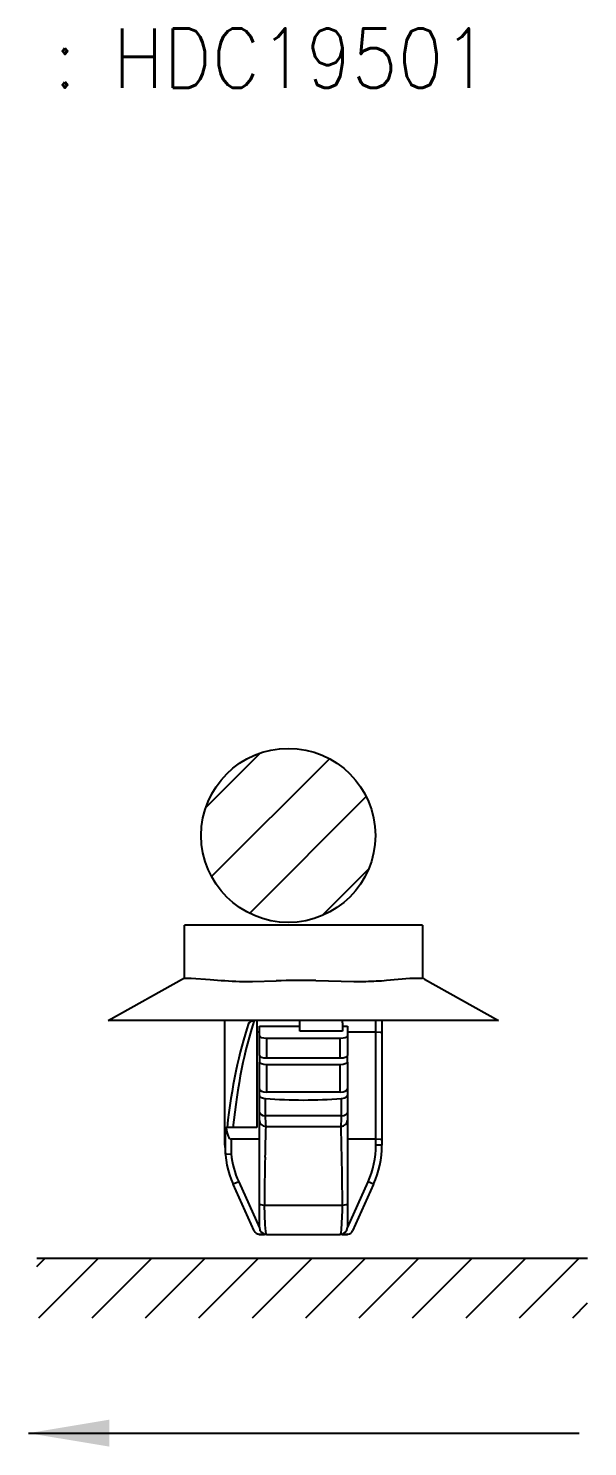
# Model space of a CAD drawing. Header units: inches. Extents: x 47316 to 59086, y 3141 to 11743.
# Drawn here: x 48370.1 to 48393.6, y 7178.4 to 7238 of the extents above; entities that cross this region are included whole.
import ezdxf

# ---------------------------------------------------------------- set-up
doc = ezdxf.new("R2010")
doc.units = ezdxf.units.IN
doc.header["$MEASUREMENT"] = 0
doc.layers.add('Beschreibung', color=7, linetype='Continuous', lineweight=25)
doc.styles.get("Standard").update_dxf_attribs({"font": ''})
doc.styles.get('Standard').set_extended_font_data('SimSun')

msp = doc.modelspace()

# ---------------------------------------------------------------- linework, layer by layer
at = {"color": 0, "lineweight": -3}
for p, q in [((48379.843, 7207.543, 0), (48377.552, 7205.252, 0)), ((48382.747, 7207.304, 0), (48377.791, 7202.348, 0)), ((48384.295, 7205.709, 0), (48379.386, 7200.8, 0)), ((48384.399, 7202.67, 0), (48382.426, 7200.696, 0)), ((48376.653, 7198.08, 0), (48376.654, 7198.078, 0)), ((48376.654, 7198.078, 0), (48376.655, 7198.078, 0)), ((48376.655, 7198.078, 0), (48376.657, 7198.077, 0)), ((48376.657, 7198.077, 0), (48376.664, 7198.076, 0)), ((48376.664, 7198.076, 0), (48376.688, 7198.075, 0)), ((48376.688, 7198.075, 0), (48376.933, 7198.079, 0)), ((48379.024, 7197.939, 0), (48379.516, 7197.937, 0)), ((48379.516, 7197.937, 0), (48380.512, 7197.959, 0)), ((48386.122, 7198.069, 0), (48386.6, 7198.076, 0)), ((48386.6, 7198.076, 0), (48386.647, 7198.076, 0)), ((48386.647, 7198.076, 0), (48386.651, 7198.077, 0)), ((48386.651, 7198.077, 0), (48386.653, 7198.078, 0)), ((48386.653, 7198.078, 0), (48386.653, 7198.08, 0)), ((48379.353, 7196.173, 0), (48379.477, 7196.269, 0)), ((48379.477, 7196.269, 0), (48379.588, 7196.3, 0)), ((48384.896, 7195.788, 0), (48384.703, 7195.8, 0)), ((48384.935, 7195.779, 0), (48384.896, 7195.788, 0)), ((48384.946, 7195.774, 0), (48384.935, 7195.779, 0)), ((48384.951, 7195.77, 0), (48384.946, 7195.774, 0)), ((48384.953, 7195.769, 0), (48384.951, 7195.77, 0)), ((48384.953, 7195.766, 0), (48384.953, 7195.769, 0)), ((48379.803, 7193.14, 0), (48379.809, 7193.115, 0)), ((48383.492, 7193.103, 0), (48383.503, 7193.14, 0)), ((48379.809, 7193.115, 0), (48379.849, 7193.07, 0)), ((48379.849, 7193.07, 0), (48379.973, 7193.021, 0)), ((48379.973, 7193.021, 0), (48380.053, 7193.01, 0)), ((48383.254, 7193.01, 0), (48383.403, 7193.041, 0)), ((48383.403, 7193.041, 0), (48383.471, 7193.08, 0)), ((48383.471, 7193.08, 0), (48383.492, 7193.103, 0)), ((48378.363, 7190.772, 0), (48378.37, 7190.704, 0)), ((48384.896, 7191.288, 0), (48384.703, 7191.3, 0)), ((48384.935, 7191.279, 0), (48384.896, 7191.288, 0)), ((48384.946, 7191.274, 0), (48384.935, 7191.279, 0)), ((48384.951, 7191.27, 0), (48384.946, 7191.274, 0)), ((48384.953, 7191.269, 0), (48384.951, 7191.27, 0)), ((48384.953, 7191.266, 0), (48384.953, 7191.269, 0)), ((48378.37, 7190.704, 0), (48378.379, 7190.676, 0)), ((48380.011, 7188.533, 0), (48380.035, 7187.695, 0)), ((48383.292, 7188.299, 0), (48383.295, 7188.533, 0)), ((48383.257, 7187.509, 0), (48383.292, 7188.299, 0)), ((48380.035, 7187.695, 0), (48380.061, 7187.416, 0)), ((48380.061, 7187.416, 0), (48380.078, 7187.336, 0)), ((48380.078, 7187.336, 0), (48380.088, 7187.313, 0)), ((48380.088, 7187.313, 0), (48380.095, 7187.304, 0)), ((48380.095, 7187.304, 0), (48380.098, 7187.302, 0)), ((48380.098, 7187.302, 0), (48380.103, 7187.3, 0)), ((48383.203, 7187.3, 0), (48383.21, 7187.303, 0)), ((48383.21, 7187.303, 0), (48383.215, 7187.308, 0)), ((48383.215, 7187.308, 0), (48383.224, 7187.324, 0)), ((48383.224, 7187.324, 0), (48383.236, 7187.367, 0)), ((48383.236, 7187.367, 0), (48383.257, 7187.509, 0)), ((48370.444, 7185.955, 0), (48370.779, 7186.29, 0)), ((48393.6, 7186.29, 0), (48370.444, 7186.29, 0)), ((48370.529, 7183.795, 0), (48373.024, 7186.29, 0)), ((48372.774, 7183.795, 0), (48375.269, 7186.29, 0)), ((48375.019, 7183.795, 0), (48377.514, 7186.29, 0)), ((48377.264, 7183.795, 0), (48379.759, 7186.29, 0)), ((48379.509, 7183.795, 0), (48382.004, 7186.29, 0)), ((48381.754, 7183.795, 0), (48384.249, 7186.29, 0)), ((48383.999, 7183.795, 0), (48386.495, 7186.29, 0)), ((48386.244, 7183.795, 0), (48388.74, 7186.29, 0)), ((48388.489, 7183.795, 0), (48390.985, 7186.29, 0)), ((48390.734, 7183.795, 0), (48393.23, 7186.29, 0)), ((48392.979, 7183.795, 0), (48393.6, 7184.415, 0))]:
    msp.add_line(p, q, dxfattribs=at)
at = {"color": 0, "lineweight": -3, "ltscale": 0.25}
msp.add_line((48386.653, 7200.3, 0), (48376.653, 7200.3, 0), dxfattribs=at)
at = {"color": 0, "lineweight": -3, "ltscale": 0.055515}
for p, q in [((48376.653, 7198.08, 0), (48376.653, 7200.3, 0)), ((48386.653, 7200.3, 0), (48386.653, 7198.08, 0))]:
    msp.add_line(p, q, dxfattribs=at)
at = {"color": 0, "lineweight": -3, "ltscale": 0.091569}
msp.add_line((48373.453, 7196.3, 0), (48376.653, 7198.082, 0), dxfattribs=at)
at = {"color": 0, "lineweight": -3, "ltscale": 0.020257}
msp.add_line((48376.933, 7198.079, 0), (48377.741, 7198.02, 0), dxfattribs=at)
at = {"color": 0, "lineweight": -3, "ltscale": 0.001289}
msp.add_line((48378.973, 7197.94, 0), (48379.024, 7197.939, 0), dxfattribs=at)
at = {"color": 0, "lineweight": -3, "ltscale": 0.040122}
msp.add_line((48382.17, 7197.973, 0), (48383.774, 7197.937, 0), dxfattribs=at)
at = {"color": 0, "lineweight": -3, "ltscale": 0.024344}
msp.add_line((48385.152, 7197.983, 0), (48386.122, 7198.069, 0), dxfattribs=at)
at = {"color": 0, "lineweight": -3, "ltscale": 0.002634}
msp.add_line((48386.653, 7198.082, 0), (48386.745, 7198.031, 0), dxfattribs=at)
at = {"color": 0, "lineweight": -3, "ltscale": 0.088935}
msp.add_line((48386.745, 7198.031, 0), (48389.853, 7196.3, 0), dxfattribs=at)
at = {"color": 0, "lineweight": -3, "ltscale": 0.1025}
for p, q in [((48377.553, 7196.3, 0), (48373.453, 7196.3, 0)), ((48389.853, 7196.3, 0), (48385.753, 7196.3, 0))]:
    msp.add_line(p, q, dxfattribs=at)
at = {"color": 0, "lineweight": -3, "ltscale": 0.205}
msp.add_line((48385.753, 7196.3, 0), (48377.553, 7196.3, 0), dxfattribs=at)
at = {"color": 0, "lineweight": -3, "ltscale": 0.131314}
msp.add_line((48378.353, 7191.048, 0), (48378.353, 7196.3, 0), dxfattribs=at)
at = {"color": 0, "lineweight": -3, "ltscale": 0.002888}
msp.add_line((48379.703, 7196.3, 0), (48379.588, 7196.3, 0), dxfattribs=at)
at = {"color": 0, "lineweight": -3, "ltscale": 0.1125}
for p, q in [((48379.703, 7196.3, 0), (48379.703, 7191.8, 0)), ((48384.703, 7191.3, 0), (48384.703, 7195.8, 0)), ((48384.953, 7195.766, 0), (48384.953, 7191.266, 0))]:
    msp.add_line(p, q, dxfattribs=at)
at = {"color": 0, "lineweight": -3, "ltscale": 0.011349}
msp.add_line((48381.503, 7195.846, 0), (48381.503, 7196.3, 0), dxfattribs=at)
at = {"color": 0, "lineweight": -3, "ltscale": 0.008849}
msp.add_line((48383.303, 7196.2, 0), (48383.303, 7195.846, 0), dxfattribs=at)
at = {"color": 0, "lineweight": -3, "ltscale": 0.0125}
msp.add_line((48384.703, 7195.8, 0), (48384.703, 7196.3, 0), dxfattribs=at)
at = {"color": 0, "lineweight": -3, "ltscale": 0.013352}
msp.add_line((48384.953, 7196.3, 0), (48384.953, 7195.766, 0), dxfattribs=at)
at = {"color": 0, "lineweight": -3, "ltscale": 0.0025}
msp.add_line((48379.803, 7195.8, 0), (48379.703, 7195.8, 0), dxfattribs=at)
at = {"color": 0, "lineweight": -3, "ltscale": 0.009989}
for p, q in [((48379.803, 7195.651, 0), (48379.803, 7196.05, 0)), ((48383.503, 7196.05, 0), (48383.503, 7195.651, 0))]:
    msp.add_line(p, q, dxfattribs=at)
at = {"color": 0, "lineweight": -3, "ltscale": 0.0425}
msp.add_line((48379.803, 7196.05, 0), (48381.503, 7196.05, 0), dxfattribs=at)
at = {"color": 0, "lineweight": -3, "ltscale": 0.020833}
for p, q in [((48379.803, 7194.817, 0), (48379.803, 7195.651, 0)), ((48380.103, 7195.553, 0), (48380.103, 7194.719, 0)), ((48383.203, 7194.719, 0), (48383.203, 7195.553, 0)), ((48383.503, 7195.651, 0), (48383.503, 7194.817, 0))]:
    msp.add_line(p, q, dxfattribs=at)
at = {"color": 0, "lineweight": -3, "ltscale": 0.0775}
for p, q in [((48380.103, 7195.553, 0), (48383.203, 7195.553, 0)), ((48380.103, 7194.719, 0), (48383.203, 7194.719, 0)), ((48380.103, 7194.45, 0), (48383.203, 7194.45, 0)), ((48380.103, 7193.287, 0), (48383.203, 7193.287, 0)), ((48380.103, 7187.3, 0), (48383.203, 7187.3, 0))]:
    msp.add_line(p, q, dxfattribs=at)
at = {"color": 0, "lineweight": -3, "ltscale": 0.045}
msp.add_line((48383.303, 7195.846, 0), (48381.503, 7195.846, 0), dxfattribs=at)
at = {"color": 0, "lineweight": -3, "ltscale": 0.005}
msp.add_line((48383.303, 7196.05, 0), (48383.503, 7196.05, 0), dxfattribs=at)
at = {"color": 0, "lineweight": -3, "ltscale": 0.03}
for p, q in [((48384.703, 7195.8, 0), (48383.503, 7195.8, 0)), ((48384.703, 7191.3, 0), (48383.503, 7191.3, 0))]:
    msp.add_line(p, q, dxfattribs=at)
at = {"color": 0, "lineweight": -3, "ltscale": 0.006732}
for p, q in [((48379.803, 7194.817, 0), (48379.803, 7194.548, 0)), ((48383.503, 7194.548, 0), (48383.503, 7194.817, 0))]:
    msp.add_line(p, q, dxfattribs=at)
at = {"color": 0, "lineweight": -3, "ltscale": 0.028176}
for p, q in [((48379.803, 7193.421, 0), (48379.803, 7194.548, 0)), ((48383.503, 7194.548, 0), (48383.503, 7193.421, 0))]:
    msp.add_line(p, q, dxfattribs=at)
at = {"color": 0, "lineweight": -3, "ltscale": 0.029086}
for p, q in [((48380.103, 7194.45, 0), (48380.103, 7193.287, 0)), ((48383.203, 7193.287, 0), (48383.203, 7194.45, 0))]:
    msp.add_line(p, q, dxfattribs=at)
at = {"color": 0, "lineweight": -3, "ltscale": 0.00704}
for p, q in [((48379.803, 7193.14, 0), (48379.803, 7193.421, 0)), ((48383.503, 7193.421, 0), (48383.503, 7193.14, 0))]:
    msp.add_line(p, q, dxfattribs=at)
at = {"color": 0, "lineweight": -3, "ltscale": 0.017713}
for p, q in [((48379.803, 7192.431, 0), (48379.803, 7193.14, 0)), ((48383.503, 7193.14, 0), (48383.503, 7192.431, 0))]:
    msp.add_line(p, q, dxfattribs=at)
at = {"color": 0, "lineweight": -3, "ltscale": 0.018102}
for p, q in [((48380.053, 7193.01, 0), (48380.05, 7192.286, 0)), ((48383.256, 7192.286, 0), (48383.254, 7193.01, 0))]:
    msp.add_line(p, q, dxfattribs=at)
at = {"color": 0, "lineweight": -3, "ltscale": 0.008564}
for p, q in [((48379.803, 7192.088, 0), (48379.803, 7192.431, 0)), ((48383.503, 7192.431, 0), (48383.503, 7192.088, 0))]:
    msp.add_line(p, q, dxfattribs=at)
at = {"color": 0, "lineweight": -3, "ltscale": 0.034162}
for p, q in [((48379.803, 7190.722, 0), (48379.803, 7192.088, 0)), ((48383.503, 7192.088, 0), (48383.503, 7190.722, 0))]:
    msp.add_line(p, q, dxfattribs=at)
at = {"color": 0, "lineweight": -3, "ltscale": 0.080151}
msp.add_line((48383.256, 7192.286, 0), (48380.05, 7192.286, 0), dxfattribs=at)
at = {"color": 0, "lineweight": -3, "ltscale": 0.028114}
msp.add_line((48378.379, 7190.676, 0), (48378.379, 7191.8, 0), dxfattribs=at)
at = {"color": 0, "lineweight": -3, "ltscale": 0.00175}
msp.add_line((48378.379, 7191.8, 0), (48378.449, 7191.8, 0), dxfattribs=at)
at = {"color": 0, "lineweight": -3, "ltscale": 0.006094}
msp.add_line((48378.693, 7191.8, 0), (48378.449, 7191.8, 0), dxfattribs=at)
at = {"color": 0, "lineweight": -3, "ltscale": 0.025266}
msp.add_line((48379.703, 7191.8, 0), (48378.693, 7191.8, 0), dxfattribs=at)
at = {"color": 0, "lineweight": -3, "ltscale": 0.079191}
msp.add_line((48380.069, 7191.835, 0), (48383.237, 7191.835, 0), dxfattribs=at)
at = {"color": 0, "lineweight": -3, "ltscale": 0.029565}
msp.add_line((48379.803, 7191.3, 0), (48378.621, 7191.3, 0), dxfattribs=at)
at = {"color": 0, "lineweight": -3, "ltscale": 0.015327}
msp.add_line((48378.621, 7191.3, 0), (48378.621, 7190.687, 0), dxfattribs=at)
at = {"color": 0, "lineweight": -3, "ltscale": 0.006314}
msp.add_line((48384.703, 7191.048, 0), (48384.703, 7191.3, 0), dxfattribs=at)
at = {"color": 0, "lineweight": -3, "ltscale": 0.00625}
for p, q in [((48384.953, 7191.048, 0), (48384.703, 7191.048, 0)), ((48378.934, 7189.509, 0), (48378.706, 7189.406, 0)), ((48384.601, 7189.406, 0), (48384.373, 7189.509, 0))]:
    msp.add_line(p, q, dxfattribs=at)
at = {"color": 0, "lineweight": -3, "ltscale": 0.005462}
msp.add_line((48384.953, 7191.266, 0), (48384.953, 7191.048, 0), dxfattribs=at)
at = {"color": 0, "lineweight": -3, "ltscale": 0.00605}
msp.add_line((48378.379, 7190.676, 0), (48378.621, 7190.687, 0), dxfattribs=at)
at = {"color": 0, "lineweight": -3, "ltscale": 0.053395}
for p, q in [((48379.803, 7188.586, 0), (48379.803, 7190.722, 0)), ((48383.503, 7190.722, 0), (48383.503, 7188.586, 0))]:
    msp.add_line(p, q, dxfattribs=at)
at = {"color": 0, "lineweight": -3, "ltscale": 0.053693}
for p, q in [((48379.587, 7187.448, 0), (48378.706, 7189.406, 0)), ((48384.601, 7189.406, 0), (48383.72, 7187.448, 0))]:
    msp.add_line(p, q, dxfattribs=at)
at = {"color": 0, "lineweight": -3, "ltscale": 0.053057}
for p, q in [((48378.934, 7189.509, 0), (48379.804, 7187.573, 0)), ((48383.502, 7187.573, 0), (48384.373, 7189.509, 0))]:
    msp.add_line(p, q, dxfattribs=at)
at = {"color": 0, "lineweight": -3, "ltscale": 0.002983}
msp.add_line((48379.803, 7188.467, 0), (48379.803, 7188.586, 0), dxfattribs=at)
at = {"color": 0, "lineweight": -3, "ltscale": 0.021668}
msp.add_line((48379.803, 7187.6, 0), (48379.803, 7188.467, 0), dxfattribs=at)
at = {"color": 0, "lineweight": -3, "ltscale": 0.08209}
msp.add_line((48380.011, 7188.533, 0), (48383.295, 7188.533, 0), dxfattribs=at)
at = {"color": 0, "lineweight": -3, "ltscale": 0.024651}
msp.add_line((48383.503, 7188.586, 0), (48383.503, 7187.6, 0), dxfattribs=at)
at = {"color": 0, "lineweight": -3, "ltscale": 0.006045}
for p, q in [((48380.021, 7187.3, 0), (48379.779, 7187.303, 0)), ((48383.528, 7187.303, 0), (48383.286, 7187.3, 0))]:
    msp.add_line(p, q, dxfattribs=at)
at = {"color": 0, "lineweight": -3, "ltscale": 0.000905}
for p, q in [((48379.779, 7187.303, 0), (48379.815, 7187.3, 0)), ((48383.492, 7187.3, 0), (48383.528, 7187.303, 0))]:
    msp.add_line(p, q, dxfattribs=at)
at = {"color": 0, "lineweight": -3, "ltscale": 0.005143}
for p, q in [((48379.815, 7187.3, 0), (48380.021, 7187.3, 0)), ((48383.286, 7187.3, 0), (48383.492, 7187.3, 0))]:
    msp.add_line(p, q, dxfattribs=at)
at = {"color": 0, "lineweight": -3, "ltscale": 0.002066}
for p, q in [((48380.103, 7187.3, 0), (48380.021, 7187.3, 0)), ((48383.286, 7187.3, 0), (48383.203, 7187.3, 0))]:
    msp.add_line(p, q, dxfattribs=at)
at = {"color": 0, "lineweight": -3}
msp.add_circle((48381.019, 7204.076, 0), 3.661, dxfattribs=at)
for centre, radius, start, end in [((48379.454, 7214.673, 0), 16.74, 264.1295, 268.35467), ((48381.654, 7162.58, 0), 35.397, 89.16573, 91.84975), ((48383.957, 7214.697, 0), 16.761, 269.37572, 271.10983), ((48383.969, 7212.753, 0), 14.817, 271.2102, 274.58212), ((48381.882, 7193.714, 0), 3.527, 132.8414, 135.80345), ((48382.403, 7196.2, 0), 0.9, 0.00001, 6.37938), ((48381.653, 7214.483, 0), 21.533, 265.7377, 274.26233), ((48389.614, 7192.461, 0), 9.565, 181.04836, 183.75102), ((48373.696, 7192.46, 0), 9.562, 356.25098, 358.95454), ((48556.69, 7187.062, 0), 176.685, 178.45215, 178.87007), ((48206.617, 7187.062, 0), 176.685, 1.12996, 1.54788), ((48382.353, 7191.048, 0), 4, 179.99998, 204.22775), ((48380.953, 7191.048, 0), 3.75, 335.77227, 0.00001), ((48380.953, 7191.048, 0), 4, 335.77227, 0.00001), ((48382.353, 7191.048, 0), 3.75, 185.51683, 204.22775), ((48541.638, 7187.292, 0), 161.631, 178.84636, 179.56028), ((48221.67, 7187.292, 0), 161.63, 0.43974, 1.15367), ((48379.815, 7187.55, 0), 0.25, 204.22775, 261.70278), ((48380.103, 7187.6, 0), 0.3, 180.00001, 270.00001), ((48383.203, 7187.6, 0), 0.3, 270.00001, 0.00001), ((48383.492, 7187.55, 0), 0.25, 278.29725, 335.77227)]:
    msp.add_arc(centre, radius, start, end, dxfattribs=at)
for centre, major_axis, ratio, start_param, end_param in [((48381.653, 7188.355, 0), (0, -10.652), 0.317916, 3.888299, 4.383043), ((48381.657, 7188.276, 0), (0.002, -10.661), 0.294523, 3.860303, 4.375469), ((48380.103, 7195.651, 0), (0.3, 0), 0.326812, 3.141593, 4.712389), ((48383.203, 7195.651, 0), (0.3, 0), 0.326812, 4.712389, 6.283185), ((48380.103, 7194.817, 0), (0.3, 0), 0.326812, 3.141593, 4.712389), ((48380.103, 7194.548, 0), (0.3, 0), 0.326812, 3.141593, 4.712389), ((48383.203, 7194.817, 0), (0.3, 0), 0.326812, 4.712389, 6.283185), ((48383.203, 7194.548, 0), (0.3, 0), 0.326812, 4.712389, 6.283185), ((48380.103, 7193.421, 0), (0.3, 0), 0.448165, 3.141593, 4.712389), ((48383.203, 7193.421, 0), (0.3, 0), 0.448165, 4.712389, 6.283185), ((48380.103, 7192.431, 0), (0.3, 0), 0.492566, 3.141593, 4.53469), ((48380.103, 7192.088, 0), (0.3, 0), 0.850821, 3.141593, 4.599444), ((48383.203, 7192.088, 0), (0.3, 0), 0.850821, 4.825334, 6.283185), ((48383.203, 7192.431, 0), (0.3, 0), 0.492566, 4.890088, 6.283185), ((48378.621, 7192.2, 0), (0, 0.9), 0.277778, 2.03135, 3.141593), ((48380.103, 7188.586, 0), (0.3, 0), 0.187278, 3.141593, 4.401395), ((48383.203, 7188.586, 0), (0.3, 0), 0.187278, 5.023383, 6.283185)]:
    msp.add_ellipse(centre, major_axis=major_axis, ratio=ratio, start_param=start_param, end_param=end_param, dxfattribs=at)
at = {"layer": 'Beschreibung', "color": 0, "lineweight": -3}
msp.add_line((48370.094, 7178.94, 0), (48393.25, 7178.94, 0), dxfattribs=at)
msp.add_solid([(48373.496, 7179.507, 0), (48373.496, 7178.373, 0), (48370.094, 7178.94, 0)], dxfattribs=at)

# ---------------------------------------------------------------- texts
at = {"color": 42, "linetype": 'Continuous', "lineweight": 15, "insert": (48369.607, 7238.017), "char_height": 2.5, "width": 23.14286, "attachment_point": 1}
msp.add_mtext('\\Fromans.shx;\\W0.9000000000;\\T1.0000000000;\\o\\l : HDC19501', dxfattribs=at)

doc.saveas('drawing.dxf')
